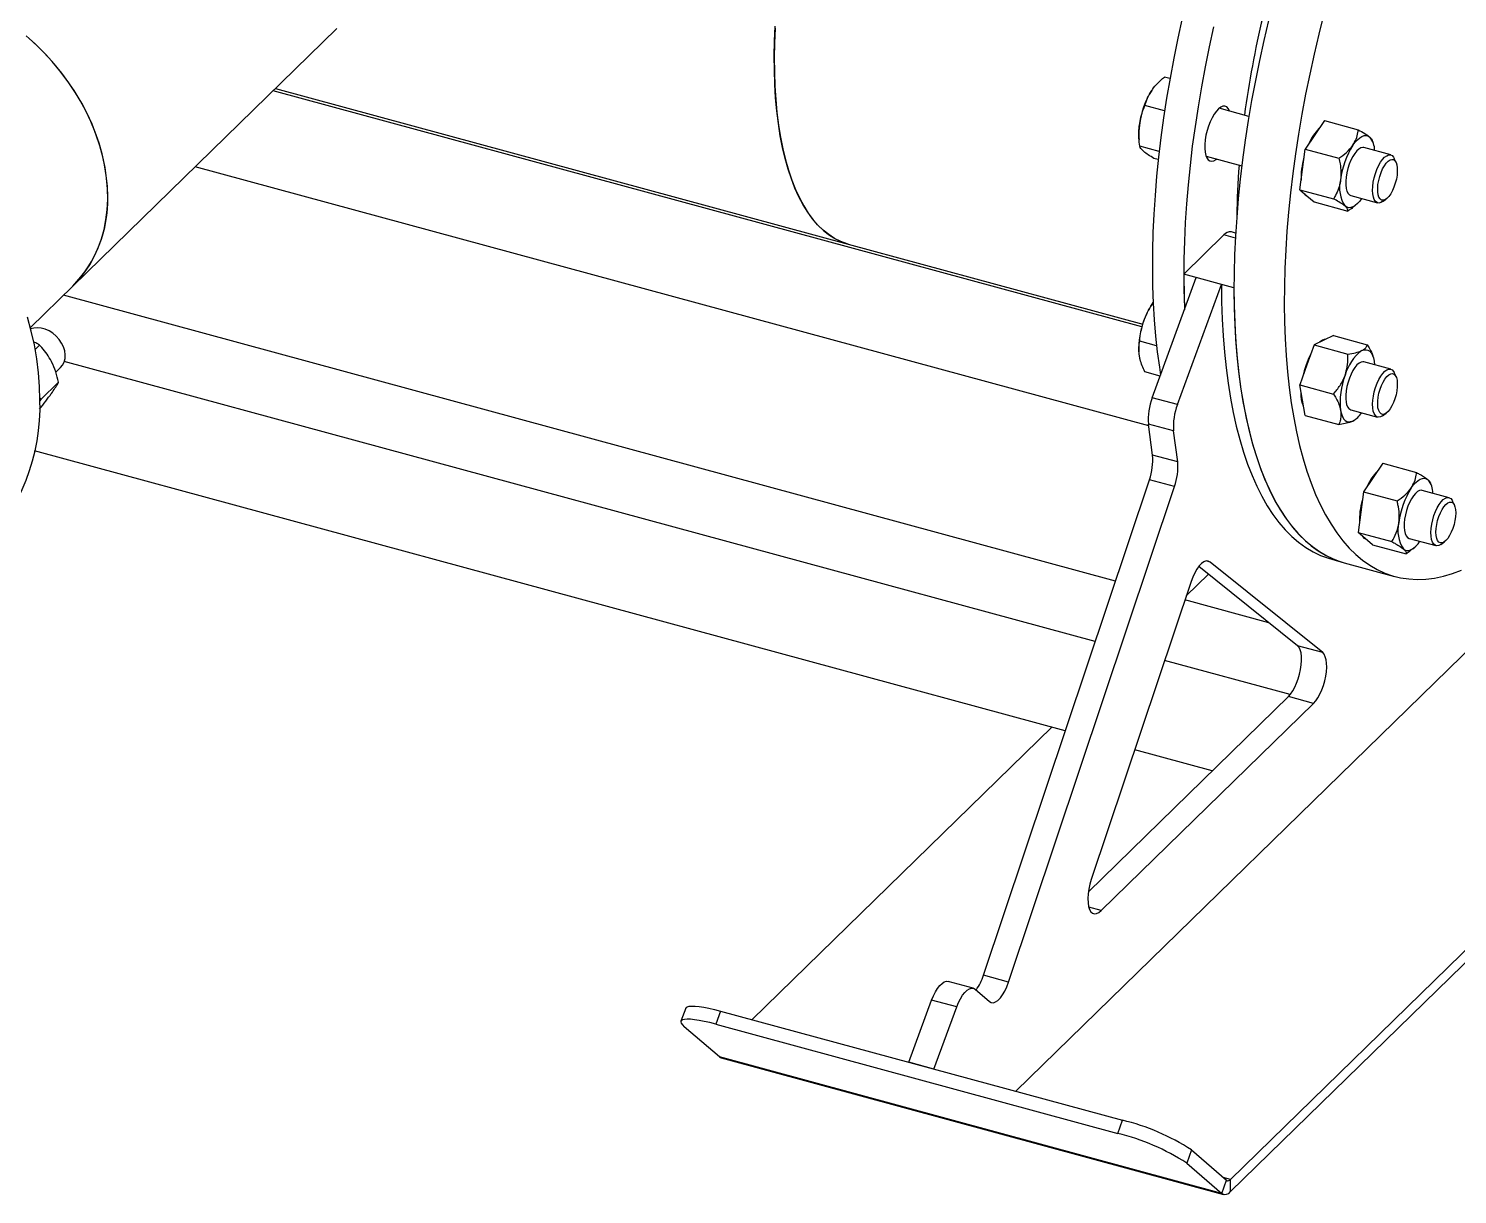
# Model space of a CAD drawing. Header units: inches. Extents: x 0.9 to 37.1, y -8.4 to 11.7.
# Drawn here: x 4.1333 to 4.3953, y 0.1288 to 0.3427 of the extents above; entities that cross this region are included whole.
import ezdxf

# ---------------------------------------------------------------- set-up
doc = ezdxf.new("R2010")
doc.units = ezdxf.units.IN
doc.header["$MEASUREMENT"] = 0

msp = doc.modelspace()

# ---------------------------------------------------------------- linework, layer by layer
at = {"color": 7, "linetype": 'Continuous', "lineweight": 25}
for p, q in [((4.14141598377733, 0.2954248992983088), (4.189825406910431, 0.3426739803356856)), ((4.342615224698719, 0.3335041961421368), (4.341584186444875, 0.333784410247054)), ((4.337478546808253, 0.2879901005030657), (4.178161027537286, 0.3312891884794159)), ((4.178589595983613, 0.3317074844214043), (4.283627287159862, 0.3031604906451719)), ((4.341641941890634, 0.3275797963707254), (4.338027224140322, 0.3285621992012278)), ((4.357094984294584, 0.3265692613794299), (4.351635556711241, 0.3280530168151998)), ((4.370939575718632, 0.3258062444523518), (4.369161094566356, 0.3231951389294389)), ((4.370939575718632, 0.3258062444523518), (4.377135108914758, 0.324122431283863)), ((4.336923975249402, 0.3226936330363437), (4.336948513878136, 0.3223336183915244)), ((4.369161094566356, 0.3231951389294389), (4.367382613414079, 0.3205840334065256)), ((4.340649311634155, 0.3201273232350785), (4.337074138963309, 0.3210989785603312)), ((4.366906070825572, 0.3168524230860773), (4.367382613414079, 0.3205840334065256)), ((4.367382613414079, 0.3205840334065256), (4.373578146610205, 0.3189002202380367)), ((4.383092334187117, 0.3195037387344642), (4.378183352977369, 0.3208378946405301)), ((4.379869070378099, 0.3217639387731498), (4.379719714640258, 0.322196009269851)), ((4.338724909944062, 0.2697937136111235), (4.163849823802928, 0.3173210149044509)), ((4.340483041214004, 0.3186391803863889), (4.339678016090849, 0.3188579689652604)), ((4.3492451187663, 0.3192574818245544), (4.355788709384853, 0.3174790741066184)), ((4.384071078735779, 0.3181216733461609), (4.383740357626481, 0.3188540028500335)), ((4.48651680101772, 0.3158021393903374), (4.314343947015079, 0.1477561556809228)), ((4.366429528237067, 0.3131208127656288), (4.366906070825572, 0.3168524230860773)), ((4.366429528237067, 0.3131208127656288), (4.372625061433192, 0.3114369995971399)), ((4.366429528237067, 0.3131208127656288), (4.367731466800836, 0.3120003079680935)), ((4.367731466800836, 0.3120003079680935), (4.369033405364606, 0.3108798031705583)), ((4.375792915032429, 0.3120423596498847), (4.380701896242177, 0.3107082037438188)), ((4.369033405364606, 0.3108798031705583), (4.375228938560732, 0.3091959900020694)), ((4.376459737469321, 0.3101184157979334), (4.37677799950672, 0.310390448795996)), ((4.381589650226203, 0.3109405482323018), (4.382245558294423, 0.3114047330666303)), ((4.345144287102787, 0.2976284816963621), (4.352512436415248, 0.3048200213063835)), ((4.354610606423158, 0.3042497836565783), (4.352512436415248, 0.3048200213063835)), ((4.354662785127563, 0.3051684494658227), (4.353878400955214, 0.3053816282765477)), ((4.283627287159858, 0.303160490645173), (4.337624197357138, 0.2884852874673818)), ((4.353717873710303, 0.1315818443757873), (4.530277072663217, 0.3039090352262894)), ((4.353717873710303, 0.129349637863542), (4.530277072663217, 0.3016768287140441)), ((4.339378922329683, 0.2749723691842071), (4.347447459294655, 0.2970025288456229)), ((4.35435697587026, 0.2951246702934046), (4.345144287102787, 0.2976284816963621)), ((4.352053803678391, 0.2957506231441439), (4.347447459294655, 0.2970025288456229)), ((4.133656716993047, 0.2878516170455293), (4.14141598377733, 0.2954248992983091)), ((4.332624995659049, 0.2413471837382475), (4.139724055880778, 0.293773525802827)), ((4.343985266713419, 0.2737204634827287), (4.352053803678391, 0.2957506231441439)), ((4.339539760570094, 0.2924351699674166), (4.339270108968737, 0.2920399981960284)), ((4.37259036766916, 0.2863808072685485), (4.370811886516883, 0.2855202085384976)), ((4.37259036766916, 0.2863808072685485), (4.378785900865285, 0.2846969941000597)), ((4.134546555726204, 0.2838355280805445), (4.135339983126658, 0.2846099375470283)), ((4.336923975249402, 0.2834074790943213), (4.336927386878745, 0.2833574259092254)), ((4.340161435397214, 0.2844747771860579), (4.337074138963309, 0.2853138382040324)), ((4.369033405364606, 0.2846596098084467), (4.367731466800836, 0.2809976411088885)), ((4.370811886516883, 0.2855202085384976), (4.369033405364606, 0.2846596098084467)), ((4.369033405364606, 0.2846596098084467), (4.375228938560732, 0.2829757966399575)), ((4.138321421155096, 0.2796482849895747), (4.139191363432314, 0.2804973753214536)), ((4.328903489149942, 0.2302263841851235), (4.139873359972358, 0.2816007228698744)), ((4.367731466800836, 0.2809976411088885), (4.366429528237067, 0.2773356724093303)), ((4.383092334187117, 0.2802175847924417), (4.378183352977368, 0.2815517406985076)), ((4.379869070378099, 0.2824777848311275), (4.379830194324489, 0.2825902491799088)), ((4.380068553720945, 0.2816765406327942), (4.380148922579708, 0.281017540997654)), ((4.135559914809945, 0.274613394189525), (4.138829213237607, 0.2778043296798986)), ((4.340834997546827, 0.2789480056164368), (4.338027224140322, 0.2797110982650185)), ((4.384071078735779, 0.2788355194041386), (4.383740357626481, 0.279567848908011)), ((4.366429528237067, 0.2773356724093303), (4.372625061433192, 0.2756518592408414)), ((4.366906070825572, 0.2745343024398236), (4.366429528237067, 0.2773356724093303)), ((4.135411934796057, 0.2749020234615036), (4.135559914809945, 0.274613394189525)), ((4.135559914809945, 0.274613394189525), (4.13541295335205, 0.2744066335219711)), ((4.343985266713419, 0.2737204634827287), (4.339378922329683, 0.2749723691842071)), ((4.367382613414079, 0.2717329324703164), (4.366906070825572, 0.2745343024398236)), ((4.375792915032429, 0.2727562057078621), (4.380701896242177, 0.2714220498017962)), ((4.343287158977541, 0.2688777410559306), (4.338680814593804, 0.2701296467574097)), ((4.33942695645549, 0.2644452881639568), (4.338680814593804, 0.2701296467574097)), ((4.367382613414079, 0.2717329324703164), (4.373578146610205, 0.2700491193018278)), ((4.376649897043815, 0.2709947998688722), (4.37677799950672, 0.2711042948539734)), ((4.381589650226202, 0.2716543942902794), (4.382245558294423, 0.2721185791246077)), ((4.344033300839227, 0.2631933824624778), (4.343287158977541, 0.2688777410559306)), ((4.3234257332572, 0.2138574687646989), (4.134435399165064, 0.2652209919979303)), ((4.344033300839227, 0.2631933824624778), (4.33942695645549, 0.2644452881639568)), ((4.381634493081041, 0.2629358503931118), (4.379856011928765, 0.2603247448701988)), ((4.381634493081041, 0.2629358503931118), (4.387830026277167, 0.2612520372246229)), ((4.30842712083688, 0.1690378340567606), (4.338845219921019, 0.2599347818046707)), ((4.343451564304756, 0.2586828761031919), (4.338845219921019, 0.2599347818046707)), ((4.379856011928765, 0.2603247448701988), (4.378077530776489, 0.2577136393472855)), ((4.313033465220617, 0.1677859283552822), (4.343451564304756, 0.2586828761031919)), ((4.378077530776489, 0.2577136393472855), (4.377600988187982, 0.2539820290268373)), ((4.378077530776489, 0.2577136393472855), (4.384273063972614, 0.2560298261787967)), ((4.393787251549526, 0.256633344675224), (4.388878270339778, 0.2579675005812901)), ((4.390563987740509, 0.2588935447139097), (4.390420608231627, 0.2593083266065546)), ((4.394765996098189, 0.2552512792869209), (4.39443527498889, 0.2559836087907935)), ((4.377600988187982, 0.2539820290268373), (4.377124445599476, 0.2502504187063888)), ((4.377124445599476, 0.2502504187063888), (4.383319978795601, 0.2485666055378999)), ((4.378426384163245, 0.2491299139088535), (4.377124445599476, 0.2502504187063888)), ((4.378278981142966, 0.249169974891301), (4.377977014380315, 0.2495166610347574)), ((4.378628207489392, 0.2489562160005997), (4.378278981142966, 0.249169974891301)), ((4.379728322727016, 0.2480094091113182), (4.378426384163245, 0.2491299139088535)), ((4.386487832394838, 0.2491719655906446), (4.391396813604586, 0.2478378096845787)), ((4.379728322727016, 0.2480094091113182), (4.385923855923141, 0.2463255959428294)), ((4.387154654831731, 0.2472480217386934), (4.387472916869129, 0.2475200547367559)), ((4.392284567588612, 0.2480701541730617), (4.392940475656833, 0.2485343390073902)), ((4.36601464142694, 0.2294634354482833), (4.347907390693475, 0.2440355853353628)), ((4.349964699485461, 0.2448350638698036), (4.349271718344667, 0.2450234012950819)), ((4.370620985810677, 0.2282115297468045), (4.349964699485461, 0.2448350638698036)), ((4.372283875281914, 0.24533265537738), (4.374587047473782, 0.2447067025266408)), ((4.374587047473782, 0.2447067025266408), (4.383799736241255, 0.2422028911236833)), ((4.346477386464046, 0.2412358516872147), (4.328196742763961, 0.1866086801927528)), ((4.349686462376974, 0.2426038440062446), (4.345600661798832, 0.2386159773859715)), ((4.360744079151148, 0.2337050193641715), (4.345356706525016, 0.237886977532442)), ((4.370620985810677, 0.2282115297468045), (4.36601464142694, 0.2294634354482833)), ((4.364655784280109, 0.2205096764477614), (4.341635200015908, 0.226766177979318)), ((4.327663939695834, 0.1843623680125749), (4.364322622822097, 0.2201423665676897)), ((4.368928967205834, 0.2188904608662108), (4.364322622822097, 0.2201423665676897)), ((4.329992037180533, 0.1808868234947477), (4.368928967205834, 0.2188904608662108)), ((4.320929279081065, 0.2145359515172299), (4.265977330985844, 0.1609011655464499)), ((4.350378346992204, 0.2065323258761778), (4.336157444123167, 0.2103972625588933)), ((4.329992037180533, 0.1808868234947477), (4.327732286858969, 0.1815009752115567)), ((4.306556097239869, 0.1666473290455569), (4.301949752856133, 0.1678992347470357)), ((4.313033465220617, 0.1677859283552822), (4.30842712083688, 0.1690378340567606)), ((4.306908900795013, 0.1664556961266352), (4.309519402708935, 0.1642089849530642)), ((4.253812762487977, 0.1630049923073965), (4.252953378440422, 0.1605877987695301)), ((4.260190042812933, 0.1624740264652617), (4.259330658765379, 0.1600568329273954)), ((4.260190042812933, 0.1624740264652617), (4.33389155295272, 0.1424435352416012)), ((4.294737625690958, 0.153084733704171), (4.298904865101002, 0.1644628744934077)), ((4.303511209484739, 0.1632109687919289), (4.298904865101002, 0.1644628744934077)), ((4.299343970074695, 0.151832828002692), (4.303511209484739, 0.1632109687919289)), ((4.259330658765379, 0.1600568329273954), (4.333032168905165, 0.1400263417037349)), ((4.260009719388071, 0.1540473757659739), (4.253555506188125, 0.1596021515872797)), ((4.352136607062802, 0.1290092617363989), (4.260009719388071, 0.1540473757659739)), ((4.260334298658803, 0.1538710734805663), (4.352461186333534, 0.128832959450991)), ((4.299343970074695, 0.151832828002692), (4.294737625690958, 0.153084733704171)), ((4.333032168905165, 0.1400263417037349), (4.33389155295272, 0.1424435352416012)), ((4.34654177791041, 0.136981231095571), (4.345682393862856, 0.1345640375577046)), ((4.34654177791041, 0.136981231095571), (4.352995991110356, 0.1314264552742653)), ((4.345682393862856, 0.1345640375577046), (4.352136607062802, 0.1290092617363989)), ((4.352136607062802, 0.1290092617363989), (4.352995991110356, 0.1314264552742653)), ((4.353717873710303, 0.1315818443757873), (4.352398941798516, 0.1319403018081185)), ((4.353717873710303, 0.129349637863542), (4.353717873710303, 0.1315818443757873))]:
    msp.add_line(p, q, dxfattribs=at)
at = {"color": 7, "linetype": 'Continuous', "lineweight": 25, "flags": 128}
for points in [[(4.344857023520403, 0.3445782839633313), (4.344051776915252, 0.3408988267171204), (4.343307463667448, 0.3372243168037642), (4.342625176159322, 0.3335601470732699), (4.342005915741877, 0.3299116952), (4.341450591265173, 0.3262843157901936), (4.340960017744456, 0.3226833325233448), (4.340534915164018, 0.3191140303389675), (4.340175907420516, 0.3155816476802179), (4.339883521407321, 0.3120913688057578), (4.339658186241227, 0.3086483161811396), (4.339500232632662, 0.3052575429608806), (4.339409892400329, 0.3019240255722644), (4.339387298130978, 0.2986526564117449), (4.339432482984813, 0.2954482366646817), (4.339545380646831, 0.2923154692589383), (4.339725825424145, 0.2892589519626856), (4.339973552489161, 0.2862831706365452), (4.340288198268249, 0.2833924926499682), (4.34066930097534, 0.2805911604715201), (4.340900779225004, 0.2791276144946399)], [(4.360692640919609, 0.344188594901691), (4.359827642767547, 0.3405095904335252), (4.359022396162396, 0.3368301331873146), (4.358278082914592, 0.3331556232739586), (4.357595795406466, 0.329491453543464), (4.356976534989021, 0.3258430016701941), (4.356421210512317, 0.3222156222603877), (4.3559306369916, 0.3186146389935389), (4.355505534411162, 0.3150453368091616), (4.35514652666766, 0.3115129541504121), (4.354854140654465, 0.3080226752759523), (4.35462880548837, 0.3045796226513338), (4.354470851879805, 0.301188849431075), (4.354380511647473, 0.2978553320424586), (4.354357917378121, 0.2945839628819388), (4.354403102231957, 0.2913795431348756), (4.354515999893975, 0.2882467757291322), (4.354696444671289, 0.2851902584328797), (4.354944171736305, 0.2822144771067391), (4.355258817515393, 0.2793237991201621), (4.355639920222483, 0.276522466941714), (4.356086920536802, 0.2738145919126657), (4.356599162423744, 0.2712041482130337), (4.357175894097705, 0.2686949670289232), (4.357816269125422, 0.2662907309297342), (4.358519347668237, 0.2639949684634826), (4.359284097861432, 0.2618110489781689), (4.360109397328643, 0.2597421776767975), (4.360994034829094, 0.2577913909132962), (4.361936712035263, 0.2559615517362519), (4.362936045438355, 0.2542553456869883), (4.363990568378796, 0.2526752768581656), (4.365098733198754, 0.2512236642186789), (4.366258913513541, 0.2499026382102522), (4.367469406598557, 0.2487141376207199), (4.368728435888276, 0.2476599067385893), (4.370034153583598, 0.246741492793057), (4.371384643363747, 0.2459602436832357), (4.372777923198741, 0.2453173059999269), (4.37421194825829, 0.2448136233428412), (4.374587047473782, 0.2447067025266408)], [(4.370828809881987, 0.3453579357424681), (4.369905329687082, 0.3416847834987337), (4.36904033153502, 0.3380057790305679), (4.368235084929869, 0.334326321784357), (4.367490771682065, 0.3306518118710008), (4.366808484173939, 0.3269876421405065), (4.366189223756495, 0.3233391902672366), (4.36563389927979, 0.3197118108574302), (4.365143325759073, 0.3161108275905814), (4.364718223178635, 0.3125415254062037), (4.364359215435133, 0.3090091427474546), (4.364066829421938, 0.3055188638729945), (4.363841494255843, 0.3020758112483762), (4.363683540647278, 0.2986850380281173), (4.363593200414946, 0.2953515206395008), (4.363570606145595, 0.2920801514789816), (4.36361579099943, 0.2888757317319183), (4.363728688661448, 0.2857429643261746), (4.363909133438762, 0.2826864470299221), (4.364156860503778, 0.2797106657037816), (4.364471506282866, 0.2768199877172046), (4.364852608989956, 0.2740186555387564), (4.365299609304275, 0.2713107805097079), (4.365811851191217, 0.2687003368100762), (4.366388582865178, 0.2661911556259656), (4.367028957892895, 0.2637869195267766), (4.36773203643571, 0.2614911570605247), (4.368496786628906, 0.2593072375752113), (4.369322086096116, 0.2572383662738396), (4.370206723596567, 0.2552875795103386), (4.371149400802736, 0.2534577403332944), (4.372148734205828, 0.2517515342840305), (4.373203257146269, 0.2501714654552077), (4.374311421966227, 0.2487198528157213), (4.375471602281014, 0.2473988268072946), (4.37668209536603, 0.2462103262177624), (4.377941124655749, 0.2451560953356318), (4.379246842351071, 0.2442376813900994), (4.38059733213122, 0.2434564322802782), (4.381990611966214, 0.2428134945969694), (4.383424637025763, 0.2423098119398837), (4.384897302680346, 0.241946123532777), (4.386406447590034, 0.2417229631385392), (4.387949856876562, 0.2416406582758221), (4.389525265373971, 0.2416993297383617), (4.391130360953044, 0.2418988914176955), (4.392762787914678, 0.2422390504295404), (4.394420150447198, 0.2427193075436389), (4.39610001614254, 0.2433389579164491)], [(4.147831880939062, 0.31182403363802), (4.147767881421208, 0.313755924103611), (4.147576151303868, 0.3157144989444273), (4.147257494769782, 0.3176915432169335), (4.146813248375198, 0.3196787645103797), (4.14624527544388, 0.3216678277280528), (4.145555958251686, 0.3236503900475692), (4.144748188034475, 0.325618135913572), (4.143825352861258, 0.3275628119160592), (4.14279132342346, 0.3294762614080537), (4.141650436799893, 0.3313504587174149), (4.140407478265544, 0.3331775428092981), (4.139067661220462, 0.3349498502580653), (4.137636605322957, 0.3366599473903559), (4.136120312918786, 0.3383006614644961), (4.134525143865243, 0.339865110755471), (4.1328577888557, 0.3413467334192692)], [(4.14141598377733, 0.2954248992983088), (4.142515940215672, 0.2965887840705658), (4.143577108384338, 0.2979163615226693), (4.14452812351203, 0.2993370599801004), (4.145364996710801, 0.3008449205398003), (4.146084217843621, 0.3024336187105633), (4.146682770247113, 0.3040964909401493), (4.147158143384486, 0.305826562564539), (4.147508343375595, 0.3076165770620966), (4.147731901359975, 0.3094590264899463), (4.14782787965775, 0.3113461829748901), (4.147795875702582, 0.3132701311267974), (4.147636023730182, 0.3152228012385002), (4.147348994215275, 0.3171960031329487), (4.146935991059395, 0.3191814605156615), (4.146398746541307, 0.3211708456883804), (4.145739514051227, 0.3231558144783306), (4.144961058639316, 0.3251280412365817), (4.144066645418105, 0.3270792537587124), (4.143060025867475, 0.3290012679813104), (4.141945422099644, 0.3308860223087789), (4.140727509150169, 0.3327256114264705), (4.139411395369213, 0.3345123194583229), (4.138002600995357, 0.3362386523299253), (4.136507035001793, 0.3378973692012713), (4.134930970312046, 0.3394815128373579), (4.133281017489146, 0.3409844387892462)], [(4.270203294102773, 0.3427618734051133), (4.270094317134152, 0.3400140842005194), (4.270052368846689, 0.3373252651303803), (4.270077540091033, 0.3347012395780637), (4.270169776351874, 0.3321476905986056), (4.27032887786601, 0.3296701486104788), (4.27055450005499, 0.3272739794179379), (4.270846154271394, 0.3249643725898819), (4.271203208857132, 0.3227463302204043), (4.271624890511482, 0.3206246560953697), (4.272110285965876, 0.3186039452884852), (4.272658343961849, 0.3166885742093926), (4.273267877527822, 0.3148826911253398), (4.273937566549817, 0.3131902071769582), (4.27466596063054, 0.311614787907603), (4.275451482230608, 0.3101598453246014), (4.276292430085151, 0.308828530509606), (4.277186982888378, 0.307623726794053), (4.278133203238113, 0.3065480435145082), (4.27912904183178, 0.3056038103614249), (4.280172341904735, 0.3047930723335538), (4.28126084390134, 0.3041175853089303), (4.282392190368654, 0.3035788122420348), (4.283563931062154, 0.3031779199953567), (4.283627287159858, 0.303160490645173)], [(4.283627287159862, 0.3031604906451719), (4.28341534034405, 0.3032204586102469), (4.282248511888787, 0.3036386395862631), (4.281122388835302, 0.304194571809792), (4.280039410115369, 0.3048870512554305), (4.27900192121974, 0.3057145781668994), (4.278012169118338, 0.3066753603051786), (4.27707229739382, 0.3077673168301017), (4.276184341599054, 0.308988082806989), (4.275350224848563, 0.3103350143285711), (4.27457175365349, 0.3118051942411028), (4.273850614009096, 0.3133954384622694), (4.273188367743271, 0.3151023028771981), (4.272586449133957, 0.3169220907976461), (4.27204616180283, 0.3188508609682028), (4.271568675891939, 0.3208844361021714), (4.271155025529443, 0.3230184119286423), (4.270806106589916, 0.325248166731163), (4.270522674754083, 0.3275688713573462), (4.27030534387219, 0.329975499677739), (4.27015458463453, 0.3324628394713011), (4.270070723552042, 0.3350255037139122), (4.270053942249158, 0.33765794224547), (4.270104277070441, 0.3403544537902983), (4.270221619001878, 0.3431091983048429)], [(4.350614954000074, 0.3430134018364831), (4.349809707394923, 0.3393339445902721), (4.349065394147118, 0.3356594346769159), (4.348383106638992, 0.3319952649464216), (4.347763846221548, 0.3283468130731516), (4.347208521744844, 0.3247194336633453), (4.346717948224127, 0.3211184503964964), (4.346292845643688, 0.3175491482121189), (4.345933837900187, 0.3140167655533697), (4.345641451886991, 0.3105264866789096), (4.345416116720897, 0.3070834340542914), (4.345258163112332, 0.3036926608340323), (4.34516782288, 0.3003591434454158), (4.345145228610648, 0.2970877742848966), (4.345190413464484, 0.2938833545378334), (4.345287034723668, 0.2911037520981274)], [(4.353582301206486, 0.327523933375081), (4.353544084486027, 0.3276196584579201), (4.353315642726966, 0.3280270386870509), (4.353032485825799, 0.3283010401121487), (4.352702759691029, 0.3284337802110864), (4.352335949943225, 0.3284214402928972), (4.35194260903098, 0.3282643753545603), (4.351534052656186, 0.3279671038683841), (4.351122034241889, 0.3275381777937844), (4.350718406807711, 0.3269899365529845), (4.350334781980046, 0.3263381520483017), (4.349982195946726, 0.3256015749332345), (4.349670791965975, 0.3248013951903007), (4.349409528563349, 0.3239606325338215), (4.34920592181126, 0.3231034741746505), (4.34906582910526, 0.3222545789981572)], [(4.376162738029636, 0.3212922422631912), (4.3765718748626, 0.3218410452513717), (4.376988134004899, 0.3222974370333387), (4.377404393147198, 0.3226536086191664), (4.377813529980163, 0.3229034658142723), (4.378208544059148, 0.3230427334927746), (4.378582676583743, 0.3230690287460815), (4.378929526042724, 0.3229819016551188), (4.379243157745682, 0.3227828429885686)], [(4.34906582910526, 0.3222545789981572), (4.348993280657434, 0.3214383681729893), (4.348990363554538, 0.3206783225985156), (4.34905716171631, 0.3199963074021026), (4.349191753481256, 0.3194119429192088), (4.349390266889349, 0.3189420402520577), (4.34964699107127, 0.3186001176448334), (4.349954540539723, 0.3183960115884088), (4.350304067656452, 0.3183355938424118), (4.350685517162693, 0.3184206025153933), (4.351087915450655, 0.3186485920626061), (4.351191863261546, 0.3187283983844352)], [(4.378183352977369, 0.3208378946405301), (4.377981952233705, 0.3208637984466041), (4.377630223520034, 0.3207909219680334), (4.377257857521033, 0.3205782073640111), (4.376876822386294, 0.3202324914569328), (4.376499364898566, 0.319764885840508), (4.376137616852073, 0.3191904197439956), (4.375803205126682, 0.3185275569804099), (4.3755068779904, 0.3177976025043779), (4.375258159641204, 0.3170240176533676), (4.375065044091485, 0.3162316660809983), (4.374933738233907, 0.3154460146187552)], [(4.381589650226203, 0.3109405482323018), (4.381255025699511, 0.3107551764163156), (4.38090329698584, 0.310682299937745), (4.380583510407758, 0.3107516038946102), (4.380305944169008, 0.3109608608007138), (4.380079519476885, 0.3113033449669168), (4.379911513807295, 0.3117680486703207), (4.379807327000696, 0.312340035951538), (4.379770307706778, 0.3130009226687184), (4.379801645756105, 0.3137294673789914), (4.379900333917988, 0.3145022540559214), (4.380063200273701, 0.3152944446998597), (4.380285010164569, 0.3160805776516942), (4.38055863443819, 0.3168353859515204), (4.380875278585271, 0.3175346094395236), (4.381224765402391, 0.3181557744974765), (4.381595862095687, 0.3186789163693198), (4.381976641312099, 0.3190872208448504), (4.382354864494305, 0.3193675646822702), (4.382718375238025, 0.3195109373999773), (4.383055490008859, 0.3195127308808566), (4.383355373660692, 0.3193728874809575), (4.383608387686211, 0.319095901882216), (4.383740357626481, 0.3188540028500335)], [(4.384250305707033, 0.3157841468272885), (4.38412564522857, 0.3150541404889178), (4.383938763235761, 0.3143197610197088), (4.383696841498783, 0.3136092302108187), (4.383409176934318, 0.3129498533627628), (4.383086824330256, 0.3123669699580286), (4.382742171516391, 0.311882979878976), (4.382388463307076, 0.3115164825929175), (4.382039292510434, 0.3112815623850229), (4.381708077564365, 0.3111872471071369), (4.381407546873495, 0.3112371612424951), (4.381149249663737, 0.3114293866188689), (4.380943112152008, 0.3117565361228447), (4.380797056087278, 0.3122060375824529), (4.380716694322206, 0.312760616908684), (4.380705115114359, 0.3133989619290419), (4.380762763446198, 0.3140965414023832), (4.38088742392466, 0.3148265477407539), (4.381074305917469, 0.3155609272099629), (4.381316227654446, 0.3162714580188529), (4.38160389221891, 0.3169308348669091), (4.381926244822974, 0.317513718271643), (4.38227089763684, 0.3179977083506957), (4.382624605846154, 0.3183642056367542), (4.382973776642795, 0.3185991258446488), (4.383304991588865, 0.3186934411225352), (4.383605522279734, 0.3186435269871766), (4.383863819489492, 0.318451301610803), (4.384069957001222, 0.3181241521068269), (4.384216013065952, 0.3176746506472187), (4.384296374831023, 0.317120071320988), (4.384307954038871, 0.3164817263006298), (4.384250305707033, 0.3157841468272885)], [(4.374933738233907, 0.3154460146187552), (4.374868462346772, 0.3146923147510704), (4.3748713144508, 0.3139947910118384), (4.374942202877023, 0.313375862387962), (4.375078849213091, 0.3128554217546687), (4.375276861533335, 0.3124501965021329), (4.375529875558853, 0.3121732109033915), (4.375792915032429, 0.3120423596498847)], [(4.377758484634768, 0.3115081599490308), (4.377404393147198, 0.3110392090390428), (4.376988134004899, 0.3105828172570761), (4.3765718748626, 0.3102266456712482), (4.376162738029636, 0.3099767884761425), (4.37576772395065, 0.3098375207976404), (4.375393591426055, 0.3098112255443334), (4.375046741967074, 0.3098983526352961), (4.374733110264116, 0.3100974113018459)], [(4.352053803678391, 0.2957506231441439), (4.352087693930882, 0.2925347158294995), (4.352189314949731, 0.289389684153075), (4.352358517592084, 0.2863201438825509), (4.352595053529728, 0.2833305999915581), (4.352898575613557, 0.2804254400480103), (4.353268638383058, 0.2776089277747416), (4.353704698720087, 0.274885196791905), (4.354206116645964, 0.2722582445503163), (4.354772156260741, 0.2697319264646427), (4.355401986823226, 0.2673099502550497), (4.356094683970217, 0.2649958705056116), (4.356849231073129, 0.2627930834474685), (4.357664520730037, 0.260704821974389), (4.358539356390941, 0.258734150898053), (4.359472454113872, 0.256883962450017), (4.360462444449249, 0.2551569720369665), (4.361507874449737, 0.2535557142554822), (4.362607209802645, 0.2520825391721687), (4.363758837081749, 0.2507396088746098), (4.364961066115207, 0.2495288942982047), (4.366212132466129, 0.24845217233355), (4.367510200022123, 0.2475110232186072), (4.36885336369005, 0.2467068282194851), (4.370239652192008, 0.2460407676032419), (4.371667030958452, 0.2455138189056813), (4.372283875281914, 0.24533265537738)], [(4.35435697587026, 0.2951246702934046), (4.354390866122749, 0.2919087629787602), (4.3544924871416, 0.2887637313023358), (4.354661689783952, 0.2856941910318114), (4.354898225721596, 0.2827046471408189), (4.355201747805426, 0.279799487197271), (4.355571810574926, 0.276982974924002), (4.356007870911954, 0.2742592439411657), (4.356509288837833, 0.2716322916995771), (4.357075328452609, 0.2691059736139034), (4.357705159015095, 0.2666839974043104), (4.358397856162085, 0.2643699176548723), (4.359152403264996, 0.2621671305967292), (4.359967692921904, 0.2600788691236497), (4.360842528582809, 0.2581081980473135), (4.36177562630574, 0.2562580095992777), (4.362765616641117, 0.254531019186227), (4.363811046641604, 0.2529297614047427), (4.364910381994514, 0.2514565863214295), (4.366062009273617, 0.2501136560238705), (4.367264238307076, 0.2489029414474654), (4.368515304657997, 0.2478262194828108), (4.369813372213991, 0.2468850703678677), (4.371156535881918, 0.2460808753687456), (4.372542824383876, 0.2454148147525027), (4.37397020315032, 0.2448878660549421), (4.374587047473782, 0.2447067025266408)], [(4.135413188598832, 0.2745562134275022), (4.135349190457545, 0.277041032024362), (4.135157357698542, 0.279554360400769), (4.134838174908023, 0.2820898496711178), (4.134392448369416, 0.2846410949694611), (4.133821304026643, 0.2872016516287583), (4.133126184639881, 0.2897650514606626)], [(4.139191363432314, 0.2804973753214536), (4.139557480237745, 0.2809429942173941), (4.139841476852693, 0.2815097802151577), (4.140002268626521, 0.2821488488663423), (4.14003468757932, 0.2828396599786711), (4.13993769173927, 0.2835600103145927), (4.139714398632481, 0.2842867472216042), (4.13937198508313, 0.2849965127775534), (4.138921456544433, 0.2856664945334751), (4.13837729337432, 0.286275158724471), (4.137756985424816, 0.2868029423826313), (4.137080469903809, 0.2872328821069217), (4.136369490576785, 0.287551159280848), (4.135646898904309, 0.2877475442141605), (4.134935919577284, 0.2878157249335163), (4.134259404056278, 0.2877535100544965), (4.133722074929199, 0.287597241996898)], [(4.377813529980163, 0.28361731187225), (4.378208544059148, 0.2837565795507522), (4.378582676583743, 0.2837828748040588), (4.378929526042723, 0.2836957477130961), (4.379243157745682, 0.2834966890465463), (4.379518205367225, 0.2831891047533835), (4.379749962766289, 0.2827782576861421), (4.379934464509523, 0.2822711775520513), (4.380068553720945, 0.2816765406327942)], [(4.378183352977368, 0.2815517406985076), (4.378009970634275, 0.2815772991558086), (4.377660483817155, 0.2815162445187164), (4.377289387123858, 0.2813149828922543), (4.376908607907446, 0.2809799829906955), (4.376530384725241, 0.2805220119865146), (4.37616687398152, 0.2799557894446061), (4.375829759210687, 0.2792995142233562), (4.375529875558853, 0.2785742795483607), (4.375276861533334, 0.2778033950587995), (4.375078849213091, 0.2770116376164528), (4.374942202877022, 0.2762244549569777), (4.3748713144508, 0.275467147778746), (4.374868462346772, 0.2747640565575805), (4.374933738233907, 0.2741377792238343)], [(4.381589650226202, 0.2716543942902794), (4.38122476540239, 0.2714575459815876), (4.380875278585271, 0.2713964913444954), (4.38055863443819, 0.2714776060430457), (4.380285010164569, 0.2716982829840848), (4.380063200273701, 0.2720514294291547), (4.379900333917988, 0.2725256949609408), (4.379801645756105, 0.2731058362950245), (4.379770307706778, 0.2737732072115865), (4.379807327000696, 0.2745063578602544), (4.379911513807295, 0.2752817241759406), (4.380079519476885, 0.2760743852472861), (4.380305944169008, 0.2768588642952541), (4.380583510407758, 0.2776099475177712), (4.38090329698584, 0.2783034944820728), (4.381255025699511, 0.2789172140180732), (4.381627391698513, 0.279431380674916), (4.382008426833251, 0.2798294687131917), (4.38238588432098, 0.280098683255803), (4.382747632367471, 0.2802303715258395), (4.383082044092863, 0.2802203009539489), (4.383378371229147, 0.2800687952165973), (4.383627089578342, 0.2797807238328434), (4.383740357626481, 0.279567848908011)], [(4.384250305707033, 0.2782143356224862), (4.384307954038871, 0.2776292892274765), (4.384296374831023, 0.2769683408834446), (4.384216013065952, 0.2762568904645875), (4.384069957001222, 0.2755222786115155), (4.383863819489492, 0.2747927360457674), (4.383605522279734, 0.2740962986790126), (4.383304991588865, 0.2734597302086892), (4.382973776642794, 0.2729074936041194), (4.382624605846154, 0.2724608110083195), (4.38227089763684, 0.2721368481829435), (4.381926244822974, 0.2719480548376898), (4.38160389221891, 0.2719016861949405), (4.381316227654446, 0.2719995241756326), (4.381074305917469, 0.2722378089210356), (4.38088742392466, 0.272607383282016), (4.380762763446198, 0.2730940447231406), (4.380705115114358, 0.2736790911181503), (4.380716694322206, 0.2743400394621822), (4.380797056087278, 0.2750514898810392), (4.380943112152008, 0.2757861017341113), (4.381149249663737, 0.2765156442998593), (4.381407546873495, 0.2772120816666141), (4.381708077564364, 0.2778486501369378), (4.382039292510434, 0.2784008867415074), (4.382388463307075, 0.2788475693373071), (4.382742171516391, 0.2791715321626833), (4.383086824330256, 0.2793603255079369), (4.383409176934318, 0.2794066941506864), (4.383696841498783, 0.2793088561699942), (4.383938763235761, 0.2790705714245911), (4.38412564522857, 0.278700997063611), (4.384250305707033, 0.2782143356224862)], [(4.366758667805293, 0.2745743634222708), (4.366671316086538, 0.2753290323858866), (4.366650139810714, 0.2760388006244149)], [(4.367092181862055, 0.2734402431024818), (4.366911673322223, 0.2739160851315608), (4.366758667805293, 0.2745743634222708)], [(4.373907714288852, 0.272631405773576), (4.374041803500274, 0.2720367688543188), (4.374226305243509, 0.2715296887202275), (4.374458062642573, 0.2711188416529864), (4.374733110264116, 0.2708112573598236), (4.375046741967074, 0.2706121986932735), (4.375393591426055, 0.2705250716023108), (4.37576772395065, 0.270551366855618), (4.376162738029636, 0.27069063453412)], [(4.386857655392045, 0.2584218482039511), (4.38726679222501, 0.2589706511921317), (4.387683051367309, 0.2594270429740987), (4.388099310509608, 0.2597832145599263), (4.388508447342572, 0.2600330717550323), (4.388903461421557, 0.2601723394335345), (4.389277593946153, 0.2601986346868414), (4.389624443405134, 0.2601115075958787), (4.389938075108091, 0.2599124489293286)], [(4.388878270339778, 0.2579675005812901), (4.388732677713915, 0.2579917237654846), (4.388385511007232, 0.2579425046336777), (4.388015766669736, 0.2577527410263993), (4.38763532858866, 0.2574285321021249), (4.387256424356957, 0.2569802982024407), (4.386891232268397, 0.2564224459336907), (4.386551489897186, 0.2557729051267949), (4.386248116842677, 0.255052552557731), (4.385990863764458, 0.2542845409507768), (4.38578799898813, 0.2534935548309013), (4.385646042754525, 0.2527050171428237), (4.38556955765379, 0.2519442721366495), (4.385561001979996, 0.2512357707828197), (4.385620650719538, 0.250602284897804), (4.385746586712849, 0.25006417523918), (4.385934762273482, 0.2496387370941345), (4.386179129284088, 0.2493396443947012)], [(4.392284567588612, 0.2480701541730617), (4.392259317274629, 0.2480525692394696), (4.391889572937133, 0.2478628056321912), (4.39154240623045, 0.2478135865003843), (4.391228975378182, 0.2479064937874434), (4.390959354305812, 0.2481385413767175), (4.390742208856453, 0.2485022710677586), (4.390584518263514, 0.2489859922890182), (4.3904913508324, 0.2495741578424382), (4.390465701041007, 0.2502478636031873), (4.390508393294734, 0.2509854561137885), (4.390618055429419, 0.2517632285440574), (4.390791162813822, 0.2525561826481318), (4.391022151634177, 0.2533388322286628), (4.391303597719737, 0.2540860222841649), (4.39162645516174, 0.2547737375114648), (4.391980347056351, 0.2553798741773029), (4.392353899026894, 0.2558849505505086), (4.392735104805675, 0.2562727330608684), (4.393111712125309, 0.2565307580594311), (4.393471616516669, 0.2566507324104389), (4.393803250356485, 0.2566288000395353), (4.394095954660276, 0.2564656658711676), (4.394095954660276, 0.2564656658711676)], [(4.394477981003262, 0.2556604493367425), (4.394702491321441, 0.2553771255941718), (4.394869317537945, 0.254966708950339), (4.394972048614834, 0.2544449714867022), (4.395006736654432, 0.2538319632813953), (4.394972048614834, 0.2531512418959697), (4.394869317537945, 0.2524289670715136), (4.394702491321441, 0.251692895424475), (4.394477981003262, 0.2509713137754557), (4.39420441438903, 0.2502919521025599), (4.393892304490313, 0.2496809178938862), (4.393553645515484, 0.2491616928514027), (4.393201451939024, 0.2487542305023068), (4.392849258362565, 0.2484741893961669), (4.392510599387736, 0.2483323313556431), (4.392198489489019, 0.2483341079056775), (4.391924922874788, 0.2484794507744491), (4.391700412556609, 0.2487627745170201), (4.391533586340103, 0.2491731911608526), (4.391430855263215, 0.2496949286244893), (4.391396167223617, 0.2503079368297962), (4.391430855263215, 0.2509886582152219), (4.391533586340103, 0.2517109330396779), (4.391700412556609, 0.2524470046867165), (4.391924922874788, 0.2531685863357361), (4.392198489489019, 0.2538479480086317), (4.392510599387736, 0.2544589822173053), (4.392849258362565, 0.2549782072597886), (4.393201451939024, 0.2553856696088848), (4.393553645515484, 0.2556657107150246), (4.393892304490313, 0.2558075687555487), (4.39420441438903, 0.2558057922055141), (4.394477981003262, 0.2556604493367425)], [(4.394095954660276, 0.2564656658711676), (4.394340321670883, 0.2561665731717341), (4.39443527498889, 0.2559836087907935)], [(4.386179129284088, 0.2493396443947012), (4.38647183358788, 0.2491765102263333), (4.386487832394838, 0.2491719655906446)], [(4.385428027626525, 0.2472270172426059), (4.385741659329484, 0.2470279585760561), (4.386088508788465, 0.2469408314850934), (4.386462641313059, 0.2469671267384003), (4.386857655392045, 0.2471063944169025), (4.38726679222501, 0.2473562516120082), (4.387683051367309, 0.2477124231978361), (4.388099310509608, 0.2481688149798028), (4.388453401997178, 0.2486377658897908)], [(4.349964699485461, 0.2448350638698036), (4.349629213602762, 0.2450069321760625), (4.349250917791688, 0.245020108579275), (4.34884175044216, 0.2448741772539558), (4.348414624198774, 0.2445737435512935), (4.347983018459108, 0.2441282886618869), (4.347560553986229, 0.2435518704050563), (4.347160563059947, 0.2428626795873232), (4.346795668732126, 0.2420824659306535), (4.346477386464046, 0.2412358516872147)], [(4.364322622822097, 0.2201423665676897), (4.364732424432892, 0.2206062507669057), (4.365130493939157, 0.2211846650731873), (4.36550543511175, 0.2218610502126684), (4.365846513856626, 0.2226160421297889), (4.366143965518444, 0.2234280263558427), (4.366389274430359, 0.224273756804023), (4.366575417706854, 0.2251290212756412), (4.366697066300118, 0.2259693346249116), (4.366750737563973, 0.2267706397378723), (4.366734894957663, 0.227509996257288), (4.366649992035073, 0.228166237336218), (4.366498459460059, 0.2287205756182115), (4.366284635419595, 0.2291571410956873), (4.36601464142694, 0.2294634354482833)], [(4.368928967205834, 0.2188904608662108), (4.369338768816629, 0.2193543450654268), (4.369736838322893, 0.2199327593717085), (4.370111779495486, 0.2206091445111896), (4.370452858240363, 0.2213641364283099), (4.370750309902181, 0.2221761206543639), (4.370995618814096, 0.2230218511025442), (4.371181762090591, 0.2238771155741621), (4.371303410683854, 0.2247174289234328), (4.37135708194771, 0.2255187340363934), (4.371341239341399, 0.2262580905558092), (4.37125633641881, 0.2269143316347393), (4.371104803843797, 0.2274686699167329), (4.370890979803333, 0.2279052353942088), (4.370620985810677, 0.2282115297468045)], [(4.328196742763961, 0.1866086801927528), (4.327935300172975, 0.1857230960462804), (4.327738661920045, 0.1848257952289792), (4.327613023747148, 0.1839450501866152), (4.327562344302667, 0.1831086117202164), (4.327588220411008, 0.1823428346048174), (4.327689836759342, 0.1816718471946402), (4.327863991586741, 0.1811167911790695), (4.328105197566303, 0.1806951554434316), (4.328405854701636, 0.1804202250235131), (4.328756489790008, 0.180300662516334), (4.329146054907102, 0.1803402351362277), (4.329562275508604, 0.1805376960162254), (4.329992037180533, 0.1808868234947477)], [(4.298904865101002, 0.1644628744934077), (4.299230448124588, 0.1652607568003602), (4.299595963311177, 0.1659881913966575), (4.299990625632656, 0.1666237143244162), (4.300402790034626, 0.1671485736058999), (4.30082029503974, 0.1675472825464012), (4.301230821588812, 0.167808076690463), (4.301622256531596, 0.1679232609483099), (4.301949752856133, 0.1678992347470357)], [(4.309519402708935, 0.1642089849530642), (4.309854076949646, 0.1640224999639107), (4.31023327546595, 0.1639975290880012), (4.310644799996011, 0.1641348756019024), (4.31107541239739, 0.1644301212690791), (4.311511260498739, 0.1648737684681005), (4.311938323703899, 0.1654515457172363), (4.312342864013974, 0.1661448667671583), (4.312711867958671, 0.1669314284934038), (4.313033465220617, 0.1677859283552822)], [(4.303511209484739, 0.1632109687919289), (4.303836792508325, 0.1640088510988814), (4.304202307694913, 0.1647362856951787), (4.304596970016393, 0.1653718086229375), (4.305009134418363, 0.1658966679044211), (4.305426639423477, 0.1662953768449224), (4.305837165972549, 0.1665561709889845), (4.306228600915333, 0.1666713552468315), (4.306589394425675, 0.1666375309485736), (4.306908900795013, 0.1664556961266352)], [(4.253812762487977, 0.1630049923073965), (4.253872645499191, 0.163107428748066), (4.254092941660747, 0.1632567455408629), (4.254452274304887, 0.1633515070408683), (4.254945403552515, 0.1633903314120278), (4.25556513846877, 0.1633726525075848), (4.256302441923051, 0.1632987281257755), (4.257146562370732, 0.1631696362505502), (4.258085190634891, 0.1629872593321393), (4.259104639401833, 0.1627542568366897), (4.260190042812933, 0.1624740264652617)], [(4.259330658765379, 0.1600568329273954), (4.258245255354278, 0.1603370632988234), (4.257225806587337, 0.1605700657942726), (4.256287178323177, 0.1607524427126838), (4.255443057875496, 0.1608815345879092), (4.254705754421215, 0.1609554589697184), (4.25408601950496, 0.1609731378741615), (4.253592890257332, 0.160934313503002), (4.253233557613192, 0.1608395520029963), (4.253013261451637, 0.1606902352101997), (4.252935214186768, 0.160488540499682), (4.253000553923451, 0.1602374090345003), (4.253208327861197, 0.1599405028769155), (4.253555506188125, 0.1596021515872797)], [(4.260009719388071, 0.1540473757659739), (4.26017232485407, 0.1539354001702584), (4.260334298658803, 0.1538710734805663)]]:
    msp.add_lwpolyline(points, dxfattribs=at)
at = {"color": 7, "linetype": 'Continuous', "lineweight": 25}
for centre, radius, start, end in [((4.545459042028207, 0.300842974275341), 0.1909727231320808, 161.1869161623744, 172.1891728324347), ((4.35215272694078, 0.3231661425411722), 0.01524976426409274, 147.6772521365634, 173.1791284576911), ((4.348739159890808, 0.3233874070349323), 0.01183553591822709, 172.2800404949922, 183.3604833488869), ((4.375668502542537, 0.318521020942943), 0.008162908648087634, 134.6186829713479, 156.8620482259617), ((4.3763659244156, 0.3203266003031672), 0.003783067507370759, 359.6530887507703, 40.48679358303432), ((4.389049545454503, 0.3131383778723297), 0.01524976426408596, 147.6772521365576, 173.1791284576969), ((4.494243535656373, 0.3068229003190936), 0.1393785907151745, 175.5585674211948, 179.4070754003166), ((4.383089190537863, 0.3147665654041335), 0.01646831815598034, 164.9488812993895, 172.5829075693821), ((4.378669079696834, 0.3152835878029802), 0.01201858804600067, 172.3068719481641, 181.8326642850532), ((4.37968718181973, 0.3134364129838541), 0.005974257879486297, 165.3287710282198, 213.9796317402809), ((4.125281660444468, 0.3111918187992089), 0.02255908109735821, 315.6598413239276, 1.605915821866763), ((4.36846873461328, 0.3131072946351975), 0.001388111587541184, 211.256004919533, 247.3105659512917), ((4.353677439273481, 0.3039284336601891), 0.001467024263786501, 82.1265277363848, 142.5728299724203), ((4.489559136579236, 0.2975240543153187), 0.1444148872325261, 179.9585690309671, 182.5480579629281), ((4.349836908332959, 0.2850358088173671), 0.01267737818540866, 146.4616435109684, 161.1941934736857), ((4.351492540953663, 0.2840121656575573), 0.01458110944061271, 159.4835068314467, 182.3767688300248), ((4.371524173926524, 0.2836336074594348), 0.002111938716167063, 97.81416531262249, 133.8300810106325), ((4.382471370911983, 0.2756823029827899), 0.01582247121576399, 152.4374119791749, 168.4189686150799), ((4.382628621055457, 0.277027293516977), 0.008161705948281884, 126.1542656647933, 165.3264655325198), ((4.387634418682916, 0.27416281957994), 0.01381186597706233, 159.0790953833245, 186.3658546268595), ((4.098160628386183, 0.2734324316517124), 0.03726950667605639, 315.5378643067556, 1.727892839036215), ((4.349536568936948, 0.2710364035326689), 0.01089355819776914, 158.819250825539, 184.7747041564982), ((4.354142913320691, 0.2697844978311892), 0.01089355819777484, 158.819250825544, 184.7747041564928), ((4.376494340049614, 0.2741503502495587), 0.001560652446215029, 180.4615214034019, 243.2920182160504), ((4.373867884310368, 0.274679058014519), 0.004601507954120235, 299.9152035903501, 327.7261374858433), ((4.328781868138053, 0.263525456688521), 0.01068475527231323, 340.3632414741315, 4.938604210731572), ((4.333388212521792, 0.262273550987042), 0.01068475527231201, 340.3632414741303, 4.938604210731835), ((4.386476726506404, 0.2555734512761478), 0.008297469036537794, 134.801286772927, 156.6794444243805), ((4.387060841778007, 0.2574562062439264), 0.003783067507372642, 359.6530887507823, 40.4867935830247), ((4.399744462816925, 0.2502679838130853), 0.01524976426409892, 147.6772521365691, 173.1791284576862), ((4.391560356152542, 0.2523200195927629), 0.01421178291965162, 164.2709267746864, 181.1740232354985), ((4.39038209918214, 0.2505660189246143), 0.005974257879486241, 165.3287710282218, 213.9796317402832), ((4.299447261478562, 0.1718487570283383), 0.009409525070231583, 324.0366380798194, 342.6185608547252), ((4.324570453938176, 0.1034771077544875), 0.04006576291483052, 56.74395080960206, 76.5471564528366), ((4.323416889636876, 0.1003786181392688), 0.04079700453772914, 56.92316570737291, 76.36794155506678), ((4.353278110245781, 0.1318703296183362), 0.0005259426203463245, 237.5606405612726, 326.7350879283431), ((4.352754582311826, 0.12998155791865), 0.00115206478742579, 237.5606405612761, 326.7350879283008)]:
    msp.add_arc(centre, radius, start, end, dxfattribs=at)
for points, knots in [([(4.339265919515905, 0.331320006932036), (4.339308729485256, 0.3313817371629959), (4.339632857281013, 0.3318491162337143), (4.340352666169159, 0.3327007818328581), (4.341171179662023, 0.3334210009764325), (4.341584186444875, 0.3337844102470537)], [0, 0, 0, 0, 0.07010571820324887, 0.5307925293049103, 1, 1, 1, 1]), ([(4.338027224140322, 0.3285621992012278), (4.338165188244923, 0.3290272571931182), (4.338443645984573, 0.3299658998755908), (4.338990173440351, 0.3308659126526181), (4.339265919515905, 0.331320006932036)], [0, 0, 0, 0, 0.495457963477008, 1, 1, 1, 1]), ([(4.337010895775123, 0.3249772910886745), (4.337091794744325, 0.325464196739446), (4.337254802244595, 0.326445288016413), (4.337641359826087, 0.3276269447804611), (4.337926635649348, 0.3283183937302613), (4.338027224140322, 0.3285621992012278)], [0, 0, 0, 0, 0.3894480145147161, 0.7847188654868362, 1, 1, 1, 1]), ([(4.337074138963309, 0.3210989785603312), (4.337018492656925, 0.3215948652944809), (4.336906674099276, 0.3225913256702395), (4.336897846021749, 0.3238916396092508), (4.33697978134091, 0.3246784896271334), (4.337010895775123, 0.3249772910886745)], [0, 0, 0, 0, 0.3805934879738635, 0.764784181387489, 0.9999999999999999, 0.9999999999999999, 0.9999999999999999, 0.9999999999999999]), ([(4.376162738029636, 0.3212922422631912), (4.376380893643686, 0.3216658384495042), (4.376825088258878, 0.32242653129226), (4.377053109505336, 0.3233900516316501), (4.377116592866532, 0.3239570547640139), (4.377135108914758, 0.324122431283863)], [0, 0, 0, 0, 0.4060446745436574, 0.8267623950146715, 1, 1, 1, 1]), ([(4.377135108914758, 0.324122431283863), (4.377549150387969, 0.3238907348022825), (4.378392314905528, 0.3234189022329594), (4.379004410657713, 0.3229874234264357), (4.37923686090634, 0.322788238698987), (4.379243157745682, 0.3227828429885686)], [0, 0, 0, 0, 0.4841952181635785, 0.986027376341191, 1, 1, 1, 1]), ([(4.379243157745682, 0.3227828429885686), (4.379405585296649, 0.3226308761467686), (4.379648665765718, 0.3224034506209389), (4.379682942423281, 0.3222411177854279), (4.379694315251652, 0.3221872565396525)], [0, 0, 0, 0, 0.668204860671844, 1, 1, 1, 1]), ([(4.337836291750386, 0.3201251759706909), (4.337806069497518, 0.3201515662501343), (4.337577247277984, 0.3203513753888726), (4.337254513277659, 0.320698559349461), (4.3371346299002, 0.3209646926266488), (4.337074138963309, 0.3210989785603312)], [0, 0, 0, 0, 0.07010571820324626, 0.5307925293049093, 1, 1, 1, 1]), ([(4.339678016090849, 0.3188579689652604), (4.339315706491293, 0.3190809468463075), (4.338584444454423, 0.3195309908409227), (4.338087181708765, 0.3199259184104717), (4.337836291750386, 0.3201251759706909)], [0, 0, 0, 0, 0.4954579634770085, 1, 1, 1, 1]), ([(4.373578146610205, 0.3189002202380367), (4.374066260837845, 0.3192485572341774), (4.375060268984105, 0.3199579194944862), (4.375837160165769, 0.3208168863694136), (4.37615415107044, 0.3212797049806667), (4.376162738029636, 0.3212922422631912)], [0, 0, 0, 0, 0.4841952181635778, 0.9860273763411902, 1, 1, 1, 1]), ([(4.373578146610205, 0.3189002202380367), (4.373657564147456, 0.3185517298483427), (4.373845458536489, 0.3177272345149116), (4.374013068330095, 0.3163928013944864), (4.373943127895608, 0.3154346674907466), (4.373907714288852, 0.3149495264198297)], [0, 0, 0, 0, 0.2654708005955063, 0.6280788300799393, 1, 1, 1, 1]), ([(4.373907714288852, 0.3149495264198297), (4.373895993169258, 0.3148646439750458), (4.373819056994822, 0.3143074846929601), (4.373553748954047, 0.3133004661011989), (4.373084134763758, 0.3122347817469936), (4.372738724695143, 0.311634524731888), (4.372625061433192, 0.3114369995971399)], [0, 0, 0, 0, 0.06625438873007862, 0.4348867160202246, 0.8140395284738082, 1, 1, 1, 1]), ([(4.374733110264117, 0.3100974113018459), (4.37452034357967, 0.3102624861988756), (4.374087121560909, 0.3105986012270525), (4.373294303608329, 0.3110681422419193), (4.372776181062917, 0.3113537089902222), (4.372625061433192, 0.3114369995971399)], [0, 0, 0, 0, 0.4060446745436639, 0.8267623950146799, 1, 1, 1, 1]), ([(4.375228938560732, 0.3091959900020694), (4.375238238976825, 0.3093126312292562), (4.37525717857915, 0.3095501623714517), (4.374968815359026, 0.3098936576125105), (4.374739326872358, 0.3100920373965215), (4.374733110264116, 0.3100974113018459)], [0, 0, 0, 0, 0.4841952181635714, 0.9860273763411904, 1, 1, 1, 1]), ([(4.376442842561119, 0.3101384525580695), (4.376221125595469, 0.3099431681484364), (4.375844182129858, 0.3096111629636645), (4.375408396463353, 0.3093170901202207), (4.375228938560732, 0.3091959900020694)], [0, 0, 0, 0, 0.5881968673704838, 1, 1, 1, 1]), ([(4.337836291750386, 0.2891225091114856), (4.337867812407559, 0.2892091490511581), (4.338106465256072, 0.289865127392102), (4.338632243955734, 0.2910086216411349), (4.339265172174318, 0.2919892403651461), (4.339565200420484, 0.2924540850462417)], [0, 0, 0, 0, 0.07410834805396536, 0.5610977037868871, 0.9999999999999999, 0.9999999999999999, 0.9999999999999999, 0.9999999999999999]), ([(4.337074138963309, 0.2853138382040324), (4.33713471045654, 0.2859495609956596), (4.33725696400315, 0.2872326623654815), (4.337642016552811, 0.2884887567118858), (4.337836291750386, 0.2891225091114856)], [0, 0, 0, 0, 0.4954579634770094, 0.9999999999999999, 0.9999999999999999, 0.9999999999999999, 0.9999999999999999]), ([(4.135339983126658, 0.2846099375470283), (4.135112968018977, 0.284754844540792), (4.134777479381766, 0.2849689917416415), (4.134379061150296, 0.2851516594667386), (4.134250240597217, 0.2852107214160118)], [0, 0, 0, 0, 0.6766700343924152, 1, 1, 1, 1]), ([(4.1375099715835, 0.2816223110936235), (4.137249749046529, 0.2820825524954766), (4.136719900432837, 0.2830196668268207), (4.135951056708314, 0.2839612284738566), (4.135477967875415, 0.2844634544373574), (4.135339983126658, 0.2846099375470283)], [0, 0, 0, 0, 0.4060446745436586, 0.82676239501468, 1, 1, 1, 1]), ([(4.337010895775123, 0.2826591704424207), (4.336966179089757, 0.2830234713634078), (4.33687607713699, 0.2837575200547821), (4.336945020285238, 0.284629175395064), (4.337040479844017, 0.2851353578516411), (4.337074138963309, 0.2853138382040324)], [0, 0, 0, 0, 0.3894480145147165, 0.784718865486837, 0.9999999999999999, 0.9999999999999999, 0.9999999999999999, 0.9999999999999999]), ([(4.374733110264116, 0.2790947444426409), (4.37488460196659, 0.2796153466921625), (4.375193059756125, 0.2806753639504815), (4.375263156628894, 0.2819871362887659), (4.375236665243214, 0.2827525501206164), (4.375228938560732, 0.2829757966399575)], [0, 0, 0, 0, 0.4060446745436569, 0.8267623950146711, 1, 1, 1, 1]), ([(4.375228938560732, 0.2829757966399575), (4.375717052788371, 0.2830520386273367), (4.37671106093463, 0.2832072997368282), (4.377487952116301, 0.2834609156406664), (4.377804943020967, 0.2836131869970424), (4.377813529980163, 0.28361731187225)], [0, 0, 0, 0, 0.4841952181635769, 0.9860273763411882, 1, 1, 1, 1]), ([(4.377813529980163, 0.28361731187225), (4.378031685594214, 0.2837460283083172), (4.378475880209404, 0.2840081125459212), (4.378703901455864, 0.2843915216936354), (4.37876738481706, 0.2846280162641357), (4.378785900865285, 0.2846969941000597)], [0, 0, 0, 0, 0.4060446745436606, 0.8267623950146791, 1, 1, 1, 1]), ([(4.378785900865285, 0.2846969941000597), (4.378944102523688, 0.2844275659234874), (4.379318392699117, 0.2837901243157762), (4.379685344753426, 0.2830758976646974), (4.379797438838273, 0.2826534222412856), (4.379814426860982, 0.2825893954721971)], [0, 0, 0, 0, 0.3831584822631876, 0.9065167646883645, 1, 1, 1, 1]), ([(4.138829213237607, 0.2778043296798986), (4.138669729900421, 0.2784422727962874), (4.13834495400294, 0.2797413962772948), (4.137827055103688, 0.2810015031687003), (4.137518334508476, 0.2816059375839013), (4.1375099715835, 0.2816223110936235)], [0, 0, 0, 0, 0.4841952181635801, 0.9860273763412215, 1, 1, 1, 1]), ([(4.338027224140322, 0.2797110982650185), (4.337852905579047, 0.2800911572403302), (4.337502620872668, 0.2808548673444102), (4.337173413781931, 0.2818424815448535), (4.337055625247592, 0.2824343949589046), (4.337010895775123, 0.2826591704424207)], [0, 0, 0, 0, 0.380593487973864, 0.7647841813874895, 1, 1, 1, 1]), ([(4.1375099715835, 0.2757650012054922), (4.137737860147612, 0.2760925844690263), (4.138201872377975, 0.2767595887188187), (4.138589346038763, 0.2773868880774115), (4.138775049522858, 0.2777100684053656), (4.138829213237607, 0.2778043296798986)], [0, 0, 0, 0, 0.4060446745436696, 0.8267623950146623, 1, 1, 1, 1]), ([(4.372625061433192, 0.2756518592408414), (4.373039102906402, 0.2761635401476841), (4.37388226742396, 0.2772055400749273), (4.374494363176152, 0.2784279108778246), (4.374726813424773, 0.2790771570288561), (4.374733110264116, 0.2790947444426409)], [0, 0, 0, 0, 0.4841952181635785, 0.9860273763411901, 1, 1, 1, 1]), ([(4.135339983126658, 0.2728953177707657), (4.135722858209034, 0.2733858594900527), (4.13650255470082, 0.2743848110416378), (4.137191282845031, 0.2753169825575218), (4.137501566321666, 0.2757531849296465), (4.1375099715835, 0.2757650012054922)], [0, 0, 0, 0, 0.4841952181635352, 0.9860273763411749, 1, 1, 1, 1]), ([(4.372625061433192, 0.2756518592408414), (4.372785172990527, 0.2753821286885397), (4.373163981806366, 0.2747439716884233), (4.3736497405776, 0.2737200617234701), (4.373820999252048, 0.2729973455443513), (4.373907714288852, 0.272631405773576)], [0, 0, 0, 0, 0.2654708005955057, 0.6280788300799386, 1, 1, 1, 1]), ([(4.373907714288852, 0.272631405773576), (4.373917731992259, 0.2725677410864755), (4.373983487125168, 0.2721498528947623), (4.373984551424583, 0.2714028218730498), (4.373809496832234, 0.270624636716574), (4.373635427264815, 0.270191613283322), (4.373578146610205, 0.2700491193018278)], [0, 0, 0, 0, 0.06625438873007931, 0.4348867160202246, 0.8140395284738081, 0.9999999999999999, 0.9999999999999999, 0.9999999999999999, 0.9999999999999999]), ([(4.376162738029636, 0.27069063453412), (4.375883307433611, 0.2705785713251888), (4.375314348589194, 0.2703503953317143), (4.374363606262925, 0.2701634062874529), (4.373755508970636, 0.2700749261137585), (4.373578146610205, 0.2700491193018278)], [0, 0, 0, 0, 0.4060446745436613, 0.826762395014677, 1, 1, 1, 1]), ([(4.376622541930763, 0.2710279243092314), (4.376502143784441, 0.2709136328264772), (4.376376523204172, 0.2707943837946445), (4.376171270995338, 0.2706947755550481), (4.376162738029636, 0.27069063453412)], [0, 0, 0, 0, 0.9584269238707115, 1, 1, 1, 1]), ([(4.386857655392045, 0.2584218482039511), (4.387075811006096, 0.2587954443902639), (4.387520005621287, 0.2595561372330196), (4.387748026867746, 0.2605196575724101), (4.387811510228942, 0.2610866607047739), (4.387830026277167, 0.2612520372246229)], [0, 0, 0, 0, 0.4060446745436632, 0.8267623950146801, 1, 1, 1, 1]), ([(4.387830026277167, 0.2612520372246229), (4.388060020905829, 0.2611246189978281), (4.388604166465232, 0.2608231595128808), (4.389365450333279, 0.2603603384714462), (4.389745593563435, 0.2600630020920529), (4.389938075108091, 0.2599124489293286)], [0, 0, 0, 0, 0.2654708005955052, 0.6280788300799395, 1, 1, 1, 1]), ([(4.389938075108091, 0.2599124489293286), (4.389966783295533, 0.2598871679668302), (4.390155220765083, 0.2597212264349619), (4.390349780426472, 0.259508434098801), (4.390383517556713, 0.259364334486401), (4.390394054065309, 0.259319330456894)], [0, 0, 0, 0, 0.1100022629999515, 0.7220430801306662, 1, 1, 1, 1]), ([(4.384273063972614, 0.2560298261787967), (4.384761178200256, 0.2563781631749371), (4.385755186346518, 0.2570875254352447), (4.386532077528166, 0.2579464923101774), (4.386849068432849, 0.2584093109214267), (4.386857655392045, 0.2584218482039511)], [0, 0, 0, 0, 0.4841952181635793, 0.9860273763411901, 1, 1, 1, 1]), ([(4.384602631651262, 0.2520791323605897), (4.384638658071853, 0.2526094768303644), (4.384712012782895, 0.2536893305792323), (4.38450857661668, 0.2550241818817628), (4.38432624439801, 0.2558027445640261), (4.384273063972614, 0.2560298261787967)], [0, 0, 0, 0, 0.4060446745436571, 0.8267623950146713, 1, 1, 1, 1]), ([(4.383319978795601, 0.2485666055378999), (4.383605722494686, 0.2490891113884232), (4.384187618183333, 0.2501531555044901), (4.384514279878813, 0.2513996094032173), (4.384600301415859, 0.2520612102701935), (4.384602631651262, 0.2520791323605894)], [0, 0, 0, 0, 0.484195218163577, 0.9860273763411915, 1, 1, 1, 1]), ([(4.383319978795601, 0.2485666055378999), (4.383549973424263, 0.2484391873111051), (4.384094118983665, 0.2481377278261578), (4.384855402851713, 0.2476749067847235), (4.385235546081869, 0.2473775704053301), (4.385428027626525, 0.2472270172426059)], [0, 0, 0, 0, 0.2654708005955047, 0.6280788300799381, 1, 1, 1, 1]), ([(4.385428027626525, 0.2472270172426059), (4.3854568717029, 0.247201691238494), (4.385646201132871, 0.2470354540582981), (4.385877950645754, 0.2467581984566687), (4.385957992148148, 0.2464994998908832), (4.385932307807463, 0.2463686533122862), (4.385923855923141, 0.2463255959428294)], [0, 0, 0, 0, 0.0662543887300768, 0.4348867160202251, 0.8140395284738083, 1, 1, 1, 1]), ([(4.387137759923528, 0.2472680584988294), (4.386916042957878, 0.247072774089196), (4.386539099492267, 0.2467407689044248), (4.386103313825763, 0.2464466960609807), (4.385923855923141, 0.2463255959428294)], [0, 0, 0, 0, 0.5881968673704917, 1, 1, 1, 1])]:
    msp.add_open_spline(points, degree=3, knots=knots, dxfattribs=at)

doc.saveas('drawing.dxf')
